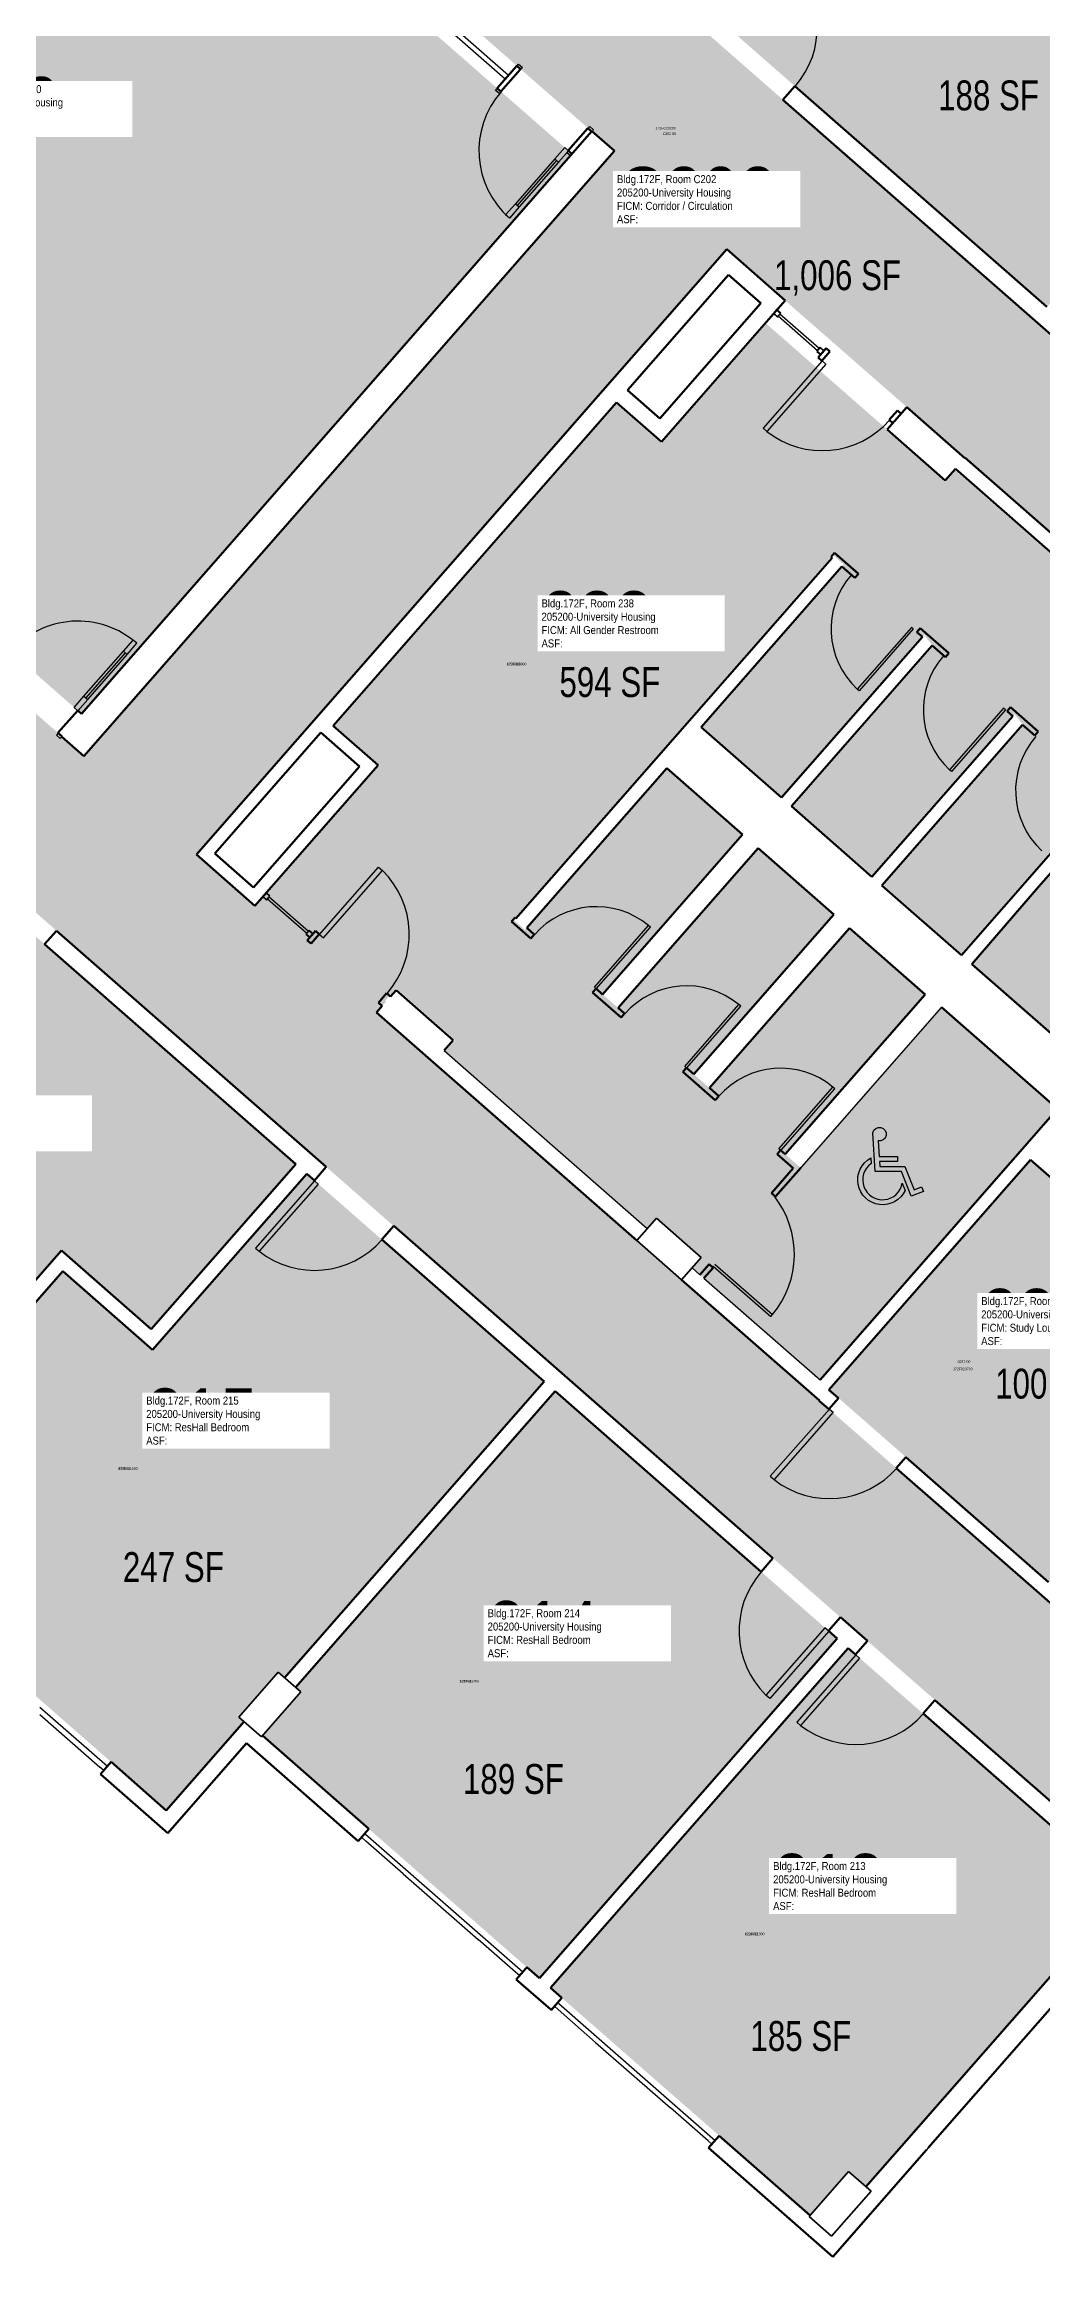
# Model space of a CAD drawing. Header units: inches. Extents: x 69234257 to 69236626, y 27656183 to 27658523.
# Drawn here: x 69234769 to 69235170, y 27657125 to 27658013 of the extents above; entities that cross this region are included whole.
import ezdxf
from ezdxf.enums import TextEntityAlignment as Align

# ---------------------------------------------------------------- set-up
doc = ezdxf.new("R2010")
doc.units = ezdxf.units.IN
doc.header["$LTSCALE"] = 100
doc.header["$MEASUREMENT"] = 0
doc.layers.get('0').update_dxf_attribs({"linetype": 'CONTINUOUS'})
for name, color, linetype in [('A-COLS', 5, 'CONTINUOUS'), ('A-DOOR', 2, 'CONTINUOUS'), ('A-GLAZ', 1, 'CONTINUOUS'), ('A-IDEN-ICON', 4, 'CONTINUOUS'), ('A-IDEN-RNUM', 7, 'CONTINUOUS'), ('A-IDEN-SNUM', 4, 'CONTINUOUS'), ('A-IDEN-VNUM', 4, 'CONTINUOUS'), ('A-WALL', 5, 'CONTINUOUS'), ('AREA-TEXT', 3, 'CONTINUOUS'), ('Rooms-Category-Color', 7, 'CONTINUOUS'), ('Rooms-College-Color', 7, 'CONTINUOUS'), ('Rooms-Department-Color', 7, 'CONTINUOUS'), ('Rooms-Division-Color', 7, 'CONTINUOUS'), ('Rooms-Information', 7, 'CONTINUOUS')]:
    doc.layers.add(name, color=color, linetype=linetype)
doc.styles.add('CP_AREA', font='arial.ttf', dxfattribs={"height": 15})
doc.styles.add('CP_ROOMSNUMBER', font='arial.ttf', dxfattribs={"height": 1})
doc.styles.add('CP_ROOMVNUMBER', font='arial.ttf', dxfattribs={"width": 0.85, "height": 0.075})

# ---------------------------------------------------------------- blocks, each defined once
blk = doc.blocks.new('CPHC')
for points in [[(10, 11), (10, 10), (6.37, 10), (6.43, 9), (11.48, 9), (13.31, 4.28), (14.82, 4.87), (15.18, 3.93), (12.74, 2.99), (10.79, 8), (5.49, 8), (5.01, 15.77, -2.310496), (6.12, 14.1), (6.31, 11)], [(4.7, 9.57, 1.506288), (10.95, 5.66), (11.53, 4.17, -1.382884), (4.63, 10.7)]]:
    blk.add_lwpolyline(points, format="xyb", close=True)

msp = doc.modelspace()

# ---------------------------------------------------------------- hatches: boundary and pattern name
at = {"layer": 'Rooms-Category-Color', "true_color": 0xadadad}
for points in [[(69235467.5, 27657559.69), (69235507.07, 27657604.86), (69235502.72, 27657608.66), (69235386.6, 27657710.39), (69235268.88, 27657813.51), (69235169.5, 27657900.58), (69235033.45, 27658019.76), (69234801.45, 27658223), (69234800.65, 27658223.7), (69234798.21, 27658225.83), (69234752.22, 27658266.12), (69234752.22, 27658266.12), (69234744.73, 27658272.69), (69234723.77, 27658291.05), (69234723.34, 27658290.56), (69234684.11, 27658245.78), (69234846.36, 27658103.65), (69234989.22, 27657978.51), (69234989.3, 27657978.61), (69234998.33, 27657970.7), (69234994.29, 27657966.09), (69234789.35, 27657732.15), (69234785.32, 27657727.55), (69234776.29, 27657735.45), (69234776.37, 27657735.55), (69234636.07, 27657858.45), (69234633.72, 27657860.51), (69234633.72, 27657860.51), (69234631.54, 27657862.42), (69234471.27, 27658002.82), (69234431.66, 27657957.59), (69234458.39, 27657934.18), (69234458.38, 27657934.17), (69234505.72, 27657892.7), (69234641.96, 27657773.35), (69234741.16, 27657686.45), (69234877.4, 27657567.1), (69234977.07, 27657479.79), (69235094.79, 27657376.67), (69235214.73, 27657271.6), (69235240.25, 27657300.74), (69235254.14, 27657316.59), (69235246.57, 27657323.22), (69235202.25, 27657362.05), (69235202.2, 27657362.09), (69235200.24, 27657363.84), (69235170.84, 27657389.61), (69235168.86, 27657391.34), (69235168.82, 27657391.38), (69235080.68, 27657468.59), (69235078.66, 27657470.36), (69235078.69, 27657470.39), (69234925.74, 27657604.45), (69234925.74, 27657604.45), (69234902.8, 27657624.55), (69234906.74, 27657629.06), (69234902.02, 27657633.19), (69234862.57, 27657667.75), (69234857.85, 27657671.89), (69234853.92, 27657667.41), (69234830.45, 27657687.98), (69234878.22, 27657742.5), (69234879.95, 27657744.48), (69234993.73, 27657874.36), (69234995.91, 27657876.85), (69235043.48, 27657931.15), (69235064.46, 27657912.77), (69235067.67, 27657909.89), (69235071.64, 27657906.41), (69235115.39, 27657868.09), (69235139.13, 27657847.29), (69235139.17, 27657847.33), (69235292.89, 27657712.65), (69235293.8, 27657711.86), (69235459.71, 27657566.52)], [(69235121.66, 27657775.75), (69235122.04, 27657775.41), (69235122.74, 27657776.21), (69235126.36, 27657771.63), (69235070.14, 27657707.46), (69235101.74, 27657679.78), (69235157.95, 27657743.95), (69235158.33, 27657743.62), (69235159.03, 27657744.42), (69235162.66, 27657739.83), (69235106.44, 27657675.66), (69235137.65, 27657648.32), (69235193.87, 27657712.49), (69235198.2, 27657708.7), (69235141.92, 27657643.89), (69235190.31, 27657601.5), (69235285.46, 27657710.69), (69235234.29, 27657755.51), (69235230.59, 27657751.29), (69235212.55, 27657767.11), (69235216.24, 27657771.33), (69235135.34, 27657842.2), (69235131.27, 27657837.56), (69235107.2, 27657858.64), (69235107.53, 27657859.02), (69235059.39, 27657901.19), (69235017.25, 27657853.09), (69234999.23, 27657868.88), (69234886.11, 27657739.75), (69234904.13, 27657723.96), (69234858.23, 27657671.56), (69234906.37, 27657629.39), (69234910.66, 27657634.29), (69234934.35, 27657613.53), (69234930.32, 27657608.92), (69235011.54, 27657537.8), (69235015.21, 27657541.99), (69235033.25, 27657526.17), (69235029.6, 27657522), (69235080.97, 27657476.98), (69235176.34, 27657585.84), (69235129.69, 27657626.71), (69235073.15, 27657562.16), (69235066.94, 27657567.6), (69235096.8, 27657601.68), (69235123.16, 27657631.77), (69235092.69, 27657658.45), (69235036.48, 27657594.28), (69235036.1, 27657594.61), (69235030.27, 27657599.72), (69235086.49, 27657663.89), (69235056.02, 27657690.58), (69234999.81, 27657626.41), (69234999.43, 27657626.74), (69234993.6, 27657631.84), (69235049.82, 27657696.01), (69235019.35, 27657722.7), (69234962.44, 27657657.73), (69234957.74, 27657661.85), (69234982.17, 27657689.73), (69235061.65, 27657780.46), (69235061.65, 27657780.46), (69235086.07, 27657808.34), (69235090.39, 27657804.55), (69235089.69, 27657803.75), (69235090.07, 27657803.42), (69235033.85, 27657739.25), (69235065.44, 27657711.57)]]:
    msp.add_hatch(color=253, dxfattribs=at).paths.add_polyline_path(points)
at = {"layer": 'Rooms-Category-Color', "true_color": 0x728ef3}
for points in [[(69234784.28, 27657744.57), (69234981.31, 27657969.49), (69234889.17, 27658050.2), (69234725.07, 27658193.95), (69234528.04, 27657969.04), (69234641.68, 27657870.01), (69234641.42, 27657869.72)], [(69235255.28, 27658076.36), (69235162.29, 27658157.83), (69235146.89, 27658140.25), (69235144.63, 27658142.22), (69235040.44, 27658023.28), (69235172.07, 27657907.96), (69235229.7, 27657973.75), (69235193.31, 27658005.63)], [(69234714.73, 27657458.7), (69234776.25, 27657528.94), (69234812.36, 27657497.31), (69234870.42, 27657563.58), (69234738.59, 27657679.06), (69234634.41, 27657560.14), (69234636.95, 27657557.91), (69234621.55, 27657540.33)], [(69234719.19, 27657454.88), (69234717, 27657452.39), (69234705.31, 27657439.04), (69234702.58, 27657441.43), (69234688.74, 27657425.63), (69234691.47, 27657423.24), (69234687.52, 27657418.73), (69234818.4, 27657304.07), (69234849.61, 27657339.71), (69234847.55, 27657341.52), (69234863.36, 27657359.57), (69234865.9, 27657357.35), (69234970.08, 27657476.27), (69234874.83, 27657559.71), (69234812.91, 27657489.02), (69234776.8, 27657520.65)], [(69235084.51, 27657473.05), (69235172.73, 27657395.76), (69235190.53, 27657416.06), (69235190.91, 27657416.41), (69235192.35, 27657418.05), (69235253.68, 27657488.06), (69235165.36, 27657565.43)], [(69234974.5, 27657472.4), (69234870.32, 27657353.48), (69234872.39, 27657351.66), (69234856.98, 27657334.08), (69234968.22, 27657236.64), (69235087.8, 27657373.15)], [(69235198.28, 27657265.72), (69235203.56, 27657271.75), (69235092.22, 27657369.28), (69234972.63, 27657232.77), (69235076.97, 27657141.37), (69235092.37, 27657158.95), (69235099.37, 27657152.82), (69235181.15, 27657246.17), (69235186.55, 27657252.33)]]:
    msp.add_hatch(color=171, dxfattribs=at).paths.add_polyline_path(points)
at = {"layer": 'Rooms-College-Color', "true_color": 0xadadad}
for points in [[(69235467.5, 27657559.69), (69235507.07, 27657604.86), (69235502.72, 27657608.66), (69235386.6, 27657710.39), (69235268.88, 27657813.51), (69235169.5, 27657900.58), (69235033.45, 27658019.76), (69234801.45, 27658223), (69234800.65, 27658223.7), (69234798.21, 27658225.83), (69234752.22, 27658266.12), (69234752.22, 27658266.12), (69234744.73, 27658272.69), (69234723.77, 27658291.05), (69234723.34, 27658290.56), (69234684.11, 27658245.78), (69234846.36, 27658103.65), (69234989.22, 27657978.51), (69234989.3, 27657978.61), (69234998.33, 27657970.7), (69234994.29, 27657966.09), (69234789.35, 27657732.15), (69234785.32, 27657727.55), (69234776.29, 27657735.45), (69234776.37, 27657735.55), (69234636.07, 27657858.45), (69234633.72, 27657860.51), (69234633.72, 27657860.51), (69234631.54, 27657862.42), (69234471.27, 27658002.82), (69234431.66, 27657957.59), (69234458.39, 27657934.18), (69234458.38, 27657934.17), (69234505.72, 27657892.7), (69234641.96, 27657773.35), (69234741.16, 27657686.45), (69234877.4, 27657567.1), (69234977.07, 27657479.79), (69235094.79, 27657376.67), (69235214.73, 27657271.6), (69235240.25, 27657300.74), (69235254.14, 27657316.59), (69235246.57, 27657323.22), (69235202.25, 27657362.05), (69235202.2, 27657362.09), (69235200.24, 27657363.84), (69235170.84, 27657389.61), (69235168.86, 27657391.34), (69235168.82, 27657391.38), (69235080.68, 27657468.59), (69235078.66, 27657470.36), (69235078.69, 27657470.39), (69234925.74, 27657604.45), (69234925.74, 27657604.45), (69234902.8, 27657624.55), (69234906.74, 27657629.06), (69234902.02, 27657633.19), (69234862.57, 27657667.75), (69234857.85, 27657671.89), (69234853.92, 27657667.41), (69234830.45, 27657687.98), (69234878.22, 27657742.5), (69234879.95, 27657744.48), (69234993.73, 27657874.36), (69234995.91, 27657876.85), (69235043.48, 27657931.15), (69235064.46, 27657912.77), (69235067.67, 27657909.89), (69235071.64, 27657906.41), (69235115.39, 27657868.09), (69235139.13, 27657847.29), (69235139.17, 27657847.33), (69235292.89, 27657712.65), (69235293.8, 27657711.86), (69235459.71, 27657566.52)], [(69234784.28, 27657744.57), (69234981.31, 27657969.49), (69234889.17, 27658050.2), (69234725.07, 27658193.95), (69234528.04, 27657969.04), (69234641.68, 27657870.01), (69234641.42, 27657869.72)], [(69235255.28, 27658076.36), (69235162.29, 27658157.83), (69235146.89, 27658140.25), (69235144.63, 27658142.22), (69235040.44, 27658023.28), (69235172.07, 27657907.96), (69235229.7, 27657973.75), (69235193.31, 27658005.63)], [(69235121.66, 27657775.75), (69235122.04, 27657775.41), (69235122.74, 27657776.21), (69235126.36, 27657771.63), (69235070.14, 27657707.46), (69235101.74, 27657679.78), (69235157.95, 27657743.95), (69235158.33, 27657743.62), (69235159.03, 27657744.42), (69235162.66, 27657739.83), (69235106.44, 27657675.66), (69235137.65, 27657648.32), (69235193.87, 27657712.49), (69235198.2, 27657708.7), (69235141.92, 27657643.89), (69235190.31, 27657601.5), (69235285.46, 27657710.69), (69235234.29, 27657755.51), (69235230.59, 27657751.29), (69235212.55, 27657767.11), (69235216.24, 27657771.33), (69235135.34, 27657842.2), (69235131.27, 27657837.56), (69235107.2, 27657858.64), (69235107.53, 27657859.02), (69235059.39, 27657901.19), (69235017.25, 27657853.09), (69234999.23, 27657868.88), (69234886.11, 27657739.75), (69234904.13, 27657723.96), (69234858.23, 27657671.56), (69234906.37, 27657629.39), (69234910.66, 27657634.29), (69234934.35, 27657613.53), (69234930.32, 27657608.92), (69235011.54, 27657537.8), (69235015.21, 27657541.99), (69235033.25, 27657526.17), (69235029.6, 27657522), (69235080.97, 27657476.98), (69235176.34, 27657585.84), (69235129.69, 27657626.71), (69235073.15, 27657562.16), (69235066.94, 27657567.6), (69235096.8, 27657601.68), (69235123.16, 27657631.77), (69235092.69, 27657658.45), (69235036.48, 27657594.28), (69235036.1, 27657594.61), (69235030.27, 27657599.72), (69235086.49, 27657663.89), (69235056.02, 27657690.58), (69234999.81, 27657626.41), (69234999.43, 27657626.74), (69234993.6, 27657631.84), (69235049.82, 27657696.01), (69235019.35, 27657722.7), (69234962.44, 27657657.73), (69234957.74, 27657661.85), (69234982.17, 27657689.73), (69235061.65, 27657780.46), (69235061.65, 27657780.46), (69235086.07, 27657808.34), (69235090.39, 27657804.55), (69235089.69, 27657803.75), (69235090.07, 27657803.42), (69235033.85, 27657739.25), (69235065.44, 27657711.57)], [(69234714.73, 27657458.7), (69234776.25, 27657528.94), (69234812.36, 27657497.31), (69234870.42, 27657563.58), (69234738.59, 27657679.06), (69234634.41, 27657560.14), (69234636.95, 27657557.91), (69234621.55, 27657540.33)], [(69234719.19, 27657454.88), (69234717, 27657452.39), (69234705.31, 27657439.04), (69234702.58, 27657441.43), (69234688.74, 27657425.63), (69234691.47, 27657423.24), (69234687.52, 27657418.73), (69234818.4, 27657304.07), (69234849.61, 27657339.71), (69234847.55, 27657341.52), (69234863.36, 27657359.57), (69234865.9, 27657357.35), (69234970.08, 27657476.27), (69234874.83, 27657559.71), (69234812.91, 27657489.02), (69234776.8, 27657520.65)], [(69235084.51, 27657473.05), (69235172.73, 27657395.76), (69235190.53, 27657416.06), (69235190.91, 27657416.41), (69235192.35, 27657418.05), (69235253.68, 27657488.06), (69235165.36, 27657565.43)], [(69234974.5, 27657472.4), (69234870.32, 27657353.48), (69234872.39, 27657351.66), (69234856.98, 27657334.08), (69234968.22, 27657236.64), (69235087.8, 27657373.15)], [(69235198.28, 27657265.72), (69235203.56, 27657271.75), (69235092.22, 27657369.28), (69234972.63, 27657232.77), (69235076.97, 27657141.37), (69235092.37, 27657158.95), (69235099.37, 27657152.82), (69235181.15, 27657246.17), (69235186.55, 27657252.33)]]:
    msp.add_hatch(color=253, dxfattribs=at).paths.add_polyline_path(points)
at = {"layer": 'Rooms-Department-Color', "true_color": 0xacacac}
for points in [[(69235467.5, 27657559.69), (69235507.07, 27657604.86), (69235502.72, 27657608.66), (69235386.6, 27657710.39), (69235268.88, 27657813.51), (69235169.5, 27657900.58), (69235033.45, 27658019.76), (69234801.45, 27658223), (69234800.65, 27658223.7), (69234798.21, 27658225.83), (69234752.22, 27658266.12), (69234752.22, 27658266.12), (69234744.73, 27658272.69), (69234723.77, 27658291.05), (69234723.34, 27658290.56), (69234684.11, 27658245.78), (69234846.36, 27658103.65), (69234989.22, 27657978.51), (69234989.3, 27657978.61), (69234998.33, 27657970.7), (69234994.29, 27657966.09), (69234789.35, 27657732.15), (69234785.32, 27657727.55), (69234776.29, 27657735.45), (69234776.37, 27657735.55), (69234636.07, 27657858.45), (69234633.72, 27657860.51), (69234633.72, 27657860.51), (69234631.54, 27657862.42), (69234471.27, 27658002.82), (69234431.66, 27657957.59), (69234458.39, 27657934.18), (69234458.38, 27657934.17), (69234505.72, 27657892.7), (69234641.96, 27657773.35), (69234741.16, 27657686.45), (69234877.4, 27657567.1), (69234977.07, 27657479.79), (69235094.79, 27657376.67), (69235214.73, 27657271.6), (69235240.25, 27657300.74), (69235254.14, 27657316.59), (69235246.57, 27657323.22), (69235202.25, 27657362.05), (69235202.2, 27657362.09), (69235200.24, 27657363.84), (69235170.84, 27657389.61), (69235168.86, 27657391.34), (69235168.82, 27657391.38), (69235080.68, 27657468.59), (69235078.66, 27657470.36), (69235078.69, 27657470.39), (69234925.74, 27657604.45), (69234925.74, 27657604.45), (69234902.8, 27657624.55), (69234906.74, 27657629.06), (69234902.02, 27657633.19), (69234862.57, 27657667.75), (69234857.85, 27657671.89), (69234853.92, 27657667.41), (69234830.45, 27657687.98), (69234878.22, 27657742.5), (69234879.95, 27657744.48), (69234993.73, 27657874.36), (69234995.91, 27657876.85), (69235043.48, 27657931.15), (69235064.46, 27657912.77), (69235067.67, 27657909.89), (69235071.64, 27657906.41), (69235115.39, 27657868.09), (69235139.13, 27657847.29), (69235139.17, 27657847.33), (69235292.89, 27657712.65), (69235293.8, 27657711.86), (69235459.71, 27657566.52)], [(69235121.66, 27657775.75), (69235122.04, 27657775.41), (69235122.74, 27657776.21), (69235126.36, 27657771.63), (69235070.14, 27657707.46), (69235101.74, 27657679.78), (69235157.95, 27657743.95), (69235158.33, 27657743.62), (69235159.03, 27657744.42), (69235162.66, 27657739.83), (69235106.44, 27657675.66), (69235137.65, 27657648.32), (69235193.87, 27657712.49), (69235198.2, 27657708.7), (69235141.92, 27657643.89), (69235190.31, 27657601.5), (69235285.46, 27657710.69), (69235234.29, 27657755.51), (69235230.59, 27657751.29), (69235212.55, 27657767.11), (69235216.24, 27657771.33), (69235135.34, 27657842.2), (69235131.27, 27657837.56), (69235107.2, 27657858.64), (69235107.53, 27657859.02), (69235059.39, 27657901.19), (69235017.25, 27657853.09), (69234999.23, 27657868.88), (69234886.11, 27657739.75), (69234904.13, 27657723.96), (69234858.23, 27657671.56), (69234906.37, 27657629.39), (69234910.66, 27657634.29), (69234934.35, 27657613.53), (69234930.32, 27657608.92), (69235011.54, 27657537.8), (69235015.21, 27657541.99), (69235033.25, 27657526.17), (69235029.6, 27657522), (69235080.97, 27657476.98), (69235176.34, 27657585.84), (69235129.69, 27657626.71), (69235073.15, 27657562.16), (69235066.94, 27657567.6), (69235096.8, 27657601.68), (69235123.16, 27657631.77), (69235092.69, 27657658.45), (69235036.48, 27657594.28), (69235036.1, 27657594.61), (69235030.27, 27657599.72), (69235086.49, 27657663.89), (69235056.02, 27657690.58), (69234999.81, 27657626.41), (69234999.43, 27657626.74), (69234993.6, 27657631.84), (69235049.82, 27657696.01), (69235019.35, 27657722.7), (69234962.44, 27657657.73), (69234957.74, 27657661.85), (69234982.17, 27657689.73), (69235061.65, 27657780.46), (69235061.65, 27657780.46), (69235086.07, 27657808.34), (69235090.39, 27657804.55), (69235089.69, 27657803.75), (69235090.07, 27657803.42), (69235033.85, 27657739.25), (69235065.44, 27657711.57)]]:
    msp.add_hatch(color=253, dxfattribs=at).paths.add_polyline_path(points)
at = {"layer": 'Rooms-Department-Color', "true_color": 0x604aed}
for points in [[(69234784.28, 27657744.57), (69234981.31, 27657969.49), (69234889.17, 27658050.2), (69234725.07, 27658193.95), (69234528.04, 27657969.04), (69234641.68, 27657870.01), (69234641.42, 27657869.72)], [(69235255.28, 27658076.36), (69235162.29, 27658157.83), (69235146.89, 27658140.25), (69235144.63, 27658142.22), (69235040.44, 27658023.28), (69235172.07, 27657907.96), (69235229.7, 27657973.75), (69235193.31, 27658005.63)], [(69234714.73, 27657458.7), (69234776.25, 27657528.94), (69234812.36, 27657497.31), (69234870.42, 27657563.58), (69234738.59, 27657679.06), (69234634.41, 27657560.14), (69234636.95, 27657557.91), (69234621.55, 27657540.33)], [(69234719.19, 27657454.88), (69234717, 27657452.39), (69234705.31, 27657439.04), (69234702.58, 27657441.43), (69234688.74, 27657425.63), (69234691.47, 27657423.24), (69234687.52, 27657418.73), (69234818.4, 27657304.07), (69234849.61, 27657339.71), (69234847.55, 27657341.52), (69234863.36, 27657359.57), (69234865.9, 27657357.35), (69234970.08, 27657476.27), (69234874.83, 27657559.71), (69234812.91, 27657489.02), (69234776.8, 27657520.65)], [(69235084.51, 27657473.05), (69235172.73, 27657395.76), (69235190.53, 27657416.06), (69235190.91, 27657416.41), (69235192.35, 27657418.05), (69235253.68, 27657488.06), (69235165.36, 27657565.43)], [(69234974.5, 27657472.4), (69234870.32, 27657353.48), (69234872.39, 27657351.66), (69234856.98, 27657334.08), (69234968.22, 27657236.64), (69235087.8, 27657373.15)], [(69235198.28, 27657265.72), (69235203.56, 27657271.75), (69235092.22, 27657369.28), (69234972.63, 27657232.77), (69235076.97, 27657141.37), (69235092.37, 27657158.95), (69235099.37, 27657152.82), (69235181.15, 27657246.17), (69235186.55, 27657252.33)]]:
    msp.add_hatch(color=173, dxfattribs=at).paths.add_polyline_path(points)
at = {"layer": 'Rooms-Division-Color', "true_color": 0xadadad}
for points in [[(69235467.5, 27657559.69), (69235507.07, 27657604.86), (69235502.72, 27657608.66), (69235386.6, 27657710.39), (69235268.88, 27657813.51), (69235169.5, 27657900.58), (69235033.45, 27658019.76), (69234801.45, 27658223), (69234800.65, 27658223.7), (69234798.21, 27658225.83), (69234752.22, 27658266.12), (69234752.22, 27658266.12), (69234744.73, 27658272.69), (69234723.77, 27658291.05), (69234723.34, 27658290.56), (69234684.11, 27658245.78), (69234846.36, 27658103.65), (69234989.22, 27657978.51), (69234989.3, 27657978.61), (69234998.33, 27657970.7), (69234994.29, 27657966.09), (69234789.35, 27657732.15), (69234785.32, 27657727.55), (69234776.29, 27657735.45), (69234776.37, 27657735.55), (69234636.07, 27657858.45), (69234633.72, 27657860.51), (69234633.72, 27657860.51), (69234631.54, 27657862.42), (69234471.27, 27658002.82), (69234431.66, 27657957.59), (69234458.39, 27657934.18), (69234458.38, 27657934.17), (69234505.72, 27657892.7), (69234641.96, 27657773.35), (69234741.16, 27657686.45), (69234877.4, 27657567.1), (69234977.07, 27657479.79), (69235094.79, 27657376.67), (69235214.73, 27657271.6), (69235240.25, 27657300.74), (69235254.14, 27657316.59), (69235246.57, 27657323.22), (69235202.25, 27657362.05), (69235202.2, 27657362.09), (69235200.24, 27657363.84), (69235170.84, 27657389.61), (69235168.86, 27657391.34), (69235168.82, 27657391.38), (69235080.68, 27657468.59), (69235078.66, 27657470.36), (69235078.69, 27657470.39), (69234925.74, 27657604.45), (69234925.74, 27657604.45), (69234902.8, 27657624.55), (69234906.74, 27657629.06), (69234902.02, 27657633.19), (69234862.57, 27657667.75), (69234857.85, 27657671.89), (69234853.92, 27657667.41), (69234830.45, 27657687.98), (69234878.22, 27657742.5), (69234879.95, 27657744.48), (69234993.73, 27657874.36), (69234995.91, 27657876.85), (69235043.48, 27657931.15), (69235064.46, 27657912.77), (69235067.67, 27657909.89), (69235071.64, 27657906.41), (69235115.39, 27657868.09), (69235139.13, 27657847.29), (69235139.17, 27657847.33), (69235292.89, 27657712.65), (69235293.8, 27657711.86), (69235459.71, 27657566.52)], [(69235121.66, 27657775.75), (69235122.04, 27657775.41), (69235122.74, 27657776.21), (69235126.36, 27657771.63), (69235070.14, 27657707.46), (69235101.74, 27657679.78), (69235157.95, 27657743.95), (69235158.33, 27657743.62), (69235159.03, 27657744.42), (69235162.66, 27657739.83), (69235106.44, 27657675.66), (69235137.65, 27657648.32), (69235193.87, 27657712.49), (69235198.2, 27657708.7), (69235141.92, 27657643.89), (69235190.31, 27657601.5), (69235285.46, 27657710.69), (69235234.29, 27657755.51), (69235230.59, 27657751.29), (69235212.55, 27657767.11), (69235216.24, 27657771.33), (69235135.34, 27657842.2), (69235131.27, 27657837.56), (69235107.2, 27657858.64), (69235107.53, 27657859.02), (69235059.39, 27657901.19), (69235017.25, 27657853.09), (69234999.23, 27657868.88), (69234886.11, 27657739.75), (69234904.13, 27657723.96), (69234858.23, 27657671.56), (69234906.37, 27657629.39), (69234910.66, 27657634.29), (69234934.35, 27657613.53), (69234930.32, 27657608.92), (69235011.54, 27657537.8), (69235015.21, 27657541.99), (69235033.25, 27657526.17), (69235029.6, 27657522), (69235080.97, 27657476.98), (69235176.34, 27657585.84), (69235129.69, 27657626.71), (69235073.15, 27657562.16), (69235066.94, 27657567.6), (69235096.8, 27657601.68), (69235123.16, 27657631.77), (69235092.69, 27657658.45), (69235036.48, 27657594.28), (69235036.1, 27657594.61), (69235030.27, 27657599.72), (69235086.49, 27657663.89), (69235056.02, 27657690.58), (69234999.81, 27657626.41), (69234999.43, 27657626.74), (69234993.6, 27657631.84), (69235049.82, 27657696.01), (69235019.35, 27657722.7), (69234962.44, 27657657.73), (69234957.74, 27657661.85), (69234982.17, 27657689.73), (69235061.65, 27657780.46), (69235061.65, 27657780.46), (69235086.07, 27657808.34), (69235090.39, 27657804.55), (69235089.69, 27657803.75), (69235090.07, 27657803.42), (69235033.85, 27657739.25), (69235065.44, 27657711.57)]]:
    msp.add_hatch(color=253, dxfattribs=at).paths.add_polyline_path(points)
at = {"layer": 'Rooms-Division-Color', "true_color": 0x604aed}
for points in [[(69234784.28, 27657744.57), (69234981.31, 27657969.49), (69234889.17, 27658050.2), (69234725.07, 27658193.95), (69234528.04, 27657969.04), (69234641.68, 27657870.01), (69234641.42, 27657869.72)], [(69235255.28, 27658076.36), (69235162.29, 27658157.83), (69235146.89, 27658140.25), (69235144.63, 27658142.22), (69235040.44, 27658023.28), (69235172.07, 27657907.96), (69235229.7, 27657973.75), (69235193.31, 27658005.63)], [(69234714.73, 27657458.7), (69234776.25, 27657528.94), (69234812.36, 27657497.31), (69234870.42, 27657563.58), (69234738.59, 27657679.06), (69234634.41, 27657560.14), (69234636.95, 27657557.91), (69234621.55, 27657540.33)], [(69234719.19, 27657454.88), (69234717, 27657452.39), (69234705.31, 27657439.04), (69234702.58, 27657441.43), (69234688.74, 27657425.63), (69234691.47, 27657423.24), (69234687.52, 27657418.73), (69234818.4, 27657304.07), (69234849.61, 27657339.71), (69234847.55, 27657341.52), (69234863.36, 27657359.57), (69234865.9, 27657357.35), (69234970.08, 27657476.27), (69234874.83, 27657559.71), (69234812.91, 27657489.02), (69234776.8, 27657520.65)], [(69235084.51, 27657473.05), (69235172.73, 27657395.76), (69235190.53, 27657416.06), (69235190.91, 27657416.41), (69235192.35, 27657418.05), (69235253.68, 27657488.06), (69235165.36, 27657565.43)], [(69234974.5, 27657472.4), (69234870.32, 27657353.48), (69234872.39, 27657351.66), (69234856.98, 27657334.08), (69234968.22, 27657236.64), (69235087.8, 27657373.15)], [(69235198.28, 27657265.72), (69235203.56, 27657271.75), (69235092.22, 27657369.28), (69234972.63, 27657232.77), (69235076.97, 27657141.37), (69235092.37, 27657158.95), (69235099.37, 27657152.82), (69235181.15, 27657246.17), (69235186.55, 27657252.33)]]:
    msp.add_hatch(color=173, dxfattribs=at).paths.add_polyline_path(points)

# ---------------------------------------------------------------- linework, layer by layer
at = {"layer": 'A-COLS', "lineweight": 35}
for p, q in [((69235007.3, 27657532.96), (69235015.21, 27657541.99)), ((69235015.21, 27657541.99), (69235033.25, 27657526.17)), ((69235025.34, 27657517.14), (69235007.3, 27657532.96)), ((69235033.25, 27657526.17), (69235025.34, 27657517.14)), ((69234847.55, 27657341.52), (69234863.36, 27657359.57)), ((69234863.36, 27657359.57), (69234872.39, 27657351.66)), ((69234872.39, 27657351.66), (69234856.57, 27657333.61)), ((69234856.57, 27657333.61), (69234847.55, 27657341.52)), ((69235076.56, 27657140.9), (69235092.37, 27657158.95)), ((69235092.37, 27657158.95), (69235101.4, 27657151.04)), ((69235101.4, 27657151.04), (69235085.58, 27657132.99)), ((69235085.58, 27657132.99), (69235076.56, 27657140.9))]:
    msp.add_line(p, q, dxfattribs=at)
at = {"layer": 'A-DOOR'}
for p, q in [((69234959.22, 27658004.75), (69234959.88, 27658005.51)), ((69234959.88, 27658005.51), (69234961.38, 27658004.19)), ((69234961.38, 27658004.19), (69234960.72, 27658003.44)), ((69234950.65, 27657994.97), (69234951.31, 27657995.73)), ((69234952.16, 27657993.66), (69234950.65, 27657994.97)), ((69234952.82, 27657994.41), (69234952.16, 27657993.66)), ((69234987.8, 27657979.71), (69234988.46, 27657980.47)), ((69234988.46, 27657980.47), (69234989.97, 27657979.15)), ((69234989.97, 27657979.15), (69234989.71, 27657978.85)), ((69234974.44, 27657967.49), (69234958.62, 27657949.44)), ((69234978.39, 27657972), (69234974.44, 27657967.49)), ((69234974.44, 27657967.49), (69234975.94, 27657966.17)), ((69234979.9, 27657970.69), (69234975.94, 27657966.17)), ((69234979.9, 27657970.69), (69234978.39, 27657972)), ((69234979.24, 27657969.93), (69234979.9, 27657970.69)), ((69234980.73, 27657968.63), (69234979.24, 27657969.93)), ((69234959.38, 27657948.78), (69234975.19, 27657966.83)), ((69234975.94, 27657966.17), (69234960.13, 27657948.12)), ((69234958.62, 27657949.44), (69234954.67, 27657944.93)), ((69234956.17, 27657943.61), (69234954.67, 27657944.93)), ((69234960.13, 27657948.12), (69234956.17, 27657943.61)), ((69234958.62, 27657949.44), (69234960.13, 27657948.12)), ((69235081.77, 27657886.27), (69235058.09, 27657859.24)), ((69235083.28, 27657884.96), (69235059.59, 27657857.92)), ((69235081.77, 27657886.27), (69235083.28, 27657884.96)), ((69235058.09, 27657859.24), (69235059.59, 27657857.92)), ((69234801.14, 27657769.66), (69234805.09, 27657774.17)), ((69234802.64, 27657768.34), (69234806.59, 27657772.85)), ((69234806.59, 27657772.85), (69234805.09, 27657774.17)), ((69235117.6, 27657779.27), (69235095.87, 27657754.46)), ((69235118.35, 27657778.61), (69235096.62, 27657753.8)), ((69235118.35, 27657778.61), (69235117.6, 27657779.27)), ((69234785.32, 27657751.6), (69234801.14, 27657769.66)), ((69234801.89, 27657769), (69234786.07, 27657750.94)), ((69234786.83, 27657750.29), (69234802.64, 27657768.34)), ((69234801.14, 27657769.66), (69234802.64, 27657768.34)), ((69235096.62, 27657753.8), (69235095.87, 27657754.46)), ((69234781.37, 27657747.09), (69234785.32, 27657751.6)), ((69234782.87, 27657745.77), (69234781.37, 27657747.09)), ((69234782.87, 27657745.77), (69234786.83, 27657750.29)), ((69234783.53, 27657746.52), (69234782.87, 27657745.77)), ((69234785.32, 27657751.6), (69234786.83, 27657750.29)), ((69235154.65, 27657746.82), (69235132.91, 27657722.01)), ((69235155.4, 27657746.16), (69235133.67, 27657721.35)), ((69235155.4, 27657746.16), (69235154.65, 27657746.82)), ((69234774.97, 27657736.75), (69234774.31, 27657735.99)), ((69234774.31, 27657735.99), (69234775.81, 27657734.68)), ((69234775.81, 27657734.68), (69234776.39, 27657735.33)), ((69235133.67, 27657721.35), (69235132.91, 27657722.01)), ((69234879.96, 27657655.9), (69234903.65, 27657682.94)), ((69234881.46, 27657654.58), (69234905.15, 27657681.62)), ((69234903.65, 27657682.94), (69234905.15, 27657681.62)), ((69234990.3, 27657634.71), (69235012.03, 27657659.52)), ((69234991.05, 27657634.05), (69235012.78, 27657658.86)), ((69235012.78, 27657658.86), (69235012.03, 27657659.52)), ((69234879.96, 27657655.9), (69234881.46, 27657654.58)), ((69234991.05, 27657634.05), (69234990.3, 27657634.71)), ((69235026.59, 27657602.92), (69235048.33, 27657627.73)), ((69235027.34, 27657602.26), (69235049.08, 27657627.07)), ((69235049.08, 27657627.07), (69235048.33, 27657627.73)), ((69235027.34, 27657602.26), (69235026.59, 27657602.92)), ((69235064.39, 27657569.81), (69235086.12, 27657594.62)), ((69235086.88, 27657593.96), (69235086.12, 27657594.62)), ((69235065.14, 27657569.15), (69235086.88, 27657593.96)), ((69235065.14, 27657569.15), (69235064.39, 27657569.81)), ((69234877.92, 27657556.98), (69234854.24, 27657529.94)), ((69234879.43, 27657555.66), (69234855.74, 27657528.62)), ((69234877.92, 27657556.98), (69234879.43, 27657555.66)), ((69234854.24, 27657529.94), (69234855.74, 27657528.62)), ((69235038.72, 27657523.43), (69235061.84, 27657503.18)), ((69235038.06, 27657522.68), (69235061.18, 27657502.42)), ((69235061.18, 27657502.42), (69235061.84, 27657503.18)), ((69235084.66, 27657465.28), (69235060.96, 27657438.25)), ((69235086.16, 27657463.96), (69235062.47, 27657436.93)), ((69235084.66, 27657465.28), (69235086.16, 27657463.96)), ((69235060.96, 27657438.25), (69235062.47, 27657436.93)), ((69235082.89, 27657377.42), (69235059.21, 27657350.38)), ((69235084.4, 27657376.1), (69235060.71, 27657349.06)), ((69235084.4, 27657376.1), (69235082.89, 27657377.42)), ((69235095.3, 27657366.55), (69235071.62, 27657339.51)), ((69235096.81, 27657365.23), (69235073.12, 27657338.19)), ((69235095.3, 27657366.55), (69235096.81, 27657365.23)), ((69235060.71, 27657349.06), (69235059.21, 27657350.38)), ((69235071.62, 27657339.51), (69235073.12, 27657338.19))]:
    msp.add_line(p, q, dxfattribs=at)
at = {"layer": 'A-DOOR', "lineweight": 25}
for centre, radius, start, end in [((69235043.82, 27658020.29), 36, 318.78062, 45.59588), ((69234979.9, 27657970.69), 36, 138.78117, 228.78117), ((69235081.77, 27657886.27), 36, 231.96536, 318.78062), ((69235118.35, 27657778.61), 33, 138.78062, 227.04412), ((69234782.87, 27657745.77), 36, 48.78117, 138.78117), ((69235155.4, 27657746.16), 33, 138.78062, 227.04412), ((69235192.45, 27657713.71), 33, 138.78062, 227.04412), ((69234879.96, 27657655.9), 36, 318.78062, 45.59588), ((69234991.05, 27657634.05), 33, 50.51712, 138.78062), ((69235027.34, 27657602.26), 33, 50.51712, 138.78062), ((69235065.14, 27657569.15), 33, 50.51712, 138.78062), ((69235032.61, 27657527.46), 38, 320.28858, 37.75861), ((69234877.92, 27657556.98), 36, 231.96591, 318.78117), ((69235084.66, 27657465.28), 36, 231.94797, 318.76324), ((69235084.4, 27657376.1), 36, 138.78117, 225.59643), ((69235095.3, 27657366.55), 36, 231.96591, 318.78117)]:
    msp.add_arc(centre, radius, start, end, dxfattribs=at)
at = {"layer": 'A-GLAZ'}
for p, q in [((69234917, 27658032.46), (69234954.53, 27657999.58)), ((69234918.32, 27658033.96), (69234955.85, 27658001.09)), ((69235064.8, 27657905.09), (69235064.14, 27657904.34)), ((69235064.14, 27657904.34), (69235079.94, 27657890.5)), ((69235080.6, 27657891.25), (69235064.8, 27657905.09)), ((69235079.94, 27657890.5), (69235080.6, 27657891.25)), ((69234859.68, 27657670.95), (69234859.02, 27657670.19)), ((69234859.02, 27657670.19), (69234874.81, 27657656.36)), ((69234875.47, 27657657.11), (69234859.68, 27657670.95)), ((69234874.81, 27657656.36), (69234875.47, 27657657.11)), ((69234767.56, 27657345.49), (69234794.72, 27657321.82)), ((69234767.65, 27657342.54), (69234791.73, 27657321.45)), ((69234793.24, 27657320.13), (69234791.73, 27657321.45)), ((69234898.51, 27657291.72), (69234897, 27657293.04)), ((69234898.32, 27657294.54), (69234961.51, 27657239.19)), ((69234913.55, 27657278.54), (69234898.51, 27657291.72)), ((69234913.55, 27657278.54), (69234943.64, 27657252.19)), ((69234958.68, 27657239.01), (69234943.64, 27657252.19)), ((69234960.19, 27657237.69), (69234958.68, 27657239.01)), ((69234975.76, 27657224.04), (69234974.26, 27657225.36)), ((69234975.58, 27657226.87), (69234975.97, 27657226.52)), ((69234990.81, 27657210.86), (69234975.76, 27657224.04)), ((69234975.97, 27657226.52), (69235038.76, 27657171.51)), ((69234990.81, 27657210.86), (69235020.9, 27657184.51)), ((69235035.94, 27657171.33), (69235020.9, 27657184.51)), ((69235037.44, 27657170.01), (69235035.94, 27657171.33))]:
    msp.add_line(p, q, dxfattribs=at)
at = {"layer": 'A-GLAZ', "lineweight": 40, "extrusion": (0, 0, -1)}
for p, q in [((69235063.63, 27657906.78), (69235062.31, 27657905.28)), ((69235062.31, 27657905.28), (69235063.81, 27657903.96)), ((69235065.13, 27657905.47), (69235063.63, 27657906.78)), ((69235063.81, 27657903.96), (69235065.13, 27657905.47)), ((69235080.93, 27657891.63), (69235079.61, 27657890.12)), ((69235079.61, 27657890.12), (69235081.11, 27657888.81)), ((69235082.43, 27657890.31), (69235080.93, 27657891.63)), ((69235081.11, 27657888.81), (69235082.43, 27657890.31)), ((69234858.51, 27657672.64), (69234857.19, 27657671.14)), ((69234857.19, 27657671.14), (69234858.69, 27657669.82)), ((69234860.01, 27657671.32), (69234858.51, 27657672.64)), ((69234858.69, 27657669.82), (69234860.01, 27657671.32)), ((69234875.8, 27657657.49), (69234874.48, 27657655.99)), ((69234877.31, 27657656.17), (69234875.8, 27657657.49)), ((69234874.48, 27657655.99), (69234875.99, 27657654.67)), ((69234875.99, 27657654.67), (69234877.31, 27657656.17))]:
    msp.add_line(p, q, dxfattribs=at)
at = {"layer": 'A-WALL', "lineweight": 50}
for p, q in [((69234959.14, 27658004.85), (69234951.23, 27657995.82)), ((69234952.74, 27657994.51), (69234960.65, 27658003.53)), ((69234960.65, 27658003.53), (69234959.14, 27658004.85)), ((69234951.23, 27657995.82), (69234952.74, 27657994.51)), ((69235070.8, 27657996.68), (69235066.03, 27657991.22)), ((69235172.07, 27657907.96), (69235070.8, 27657996.68)), ((69235066.03, 27657991.22), (69235174.72, 27657896)), ((69234989.3, 27657978.61), (69234784.28, 27657744.57)), ((69234987.72, 27657979.81), (69234979.82, 27657970.78)), ((69234989.21, 27657978.51), (69234987.72, 27657979.81)), ((69234998.33, 27657970.7), (69234989.3, 27657978.61)), ((69234785.32, 27657727.55), (69234998.33, 27657970.7)), ((69234979.82, 27657970.78), (69234981.31, 27657969.48)), ((69235043.48, 27657931.15), (69234993.73, 27657874.36)), ((69235066.95, 27657910.58), (69235043.48, 27657931.15)), ((69235003.55, 27657874.57), (69235044.15, 27657920.92)), ((69235044.15, 27657920.92), (69235057.19, 27657909.5)), ((69235057.19, 27657909.5), (69235016.59, 27657863.14)), ((69235017.2, 27657853.79), (69235066.95, 27657910.58)), ((69235083.42, 27657891.44), (69235080.12, 27657887.68)), ((69235080.12, 27657887.68), (69235081.63, 27657886.36)), ((69235081.63, 27657886.36), (69235084.92, 27657890.12)), ((69235084.92, 27657890.12), (69235083.42, 27657891.44)), ((69234993.73, 27657874.36), (69234830.45, 27657687.98)), ((69235016.59, 27657863.14), (69235003.55, 27657874.57)), ((69234885.4, 27657739.7), (69234999.18, 27657869.58)), ((69234999.18, 27657869.58), (69235017.2, 27657853.79)), ((69235115.81, 27657867.71), (69235107.91, 27657858.69)), ((69235112, 27657866.4), (69235108.71, 27657862.64)), ((69235108.71, 27657862.64), (69235110.21, 27657861.32)), ((69235113.51, 27657865.08), (69235112, 27657866.4)), ((69235139.13, 27657847.29), (69235115.81, 27657867.71)), ((69235107.91, 27657858.69), (69235131.22, 27657838.26)), ((69235220.44, 27657776.12), (69235139.17, 27657847.33)), ((69235131.22, 27657838.26), (69235135.29, 27657842.91)), ((69235135.29, 27657842.91), (69235216.57, 27657771.71)), ((69235086.77, 27657809.14), (69235085.37, 27657807.54)), ((69235085.37, 27657807.54), (69235085.74, 27657807.21)), ((69235096.36, 27657800.74), (69235086.77, 27657809.14)), ((69235085.74, 27657807.21), (69234958.82, 27657662.32)), ((69235033.15, 27657739.2), (69235089.69, 27657803.75)), ((69235089.69, 27657803.75), (69235094.96, 27657799.14)), ((69235094.96, 27657799.14), (69235096.36, 27657800.74)), ((69235122.04, 27657775.41), (69235065.5, 27657710.86)), ((69235069.45, 27657707.4), (69235125.99, 27657771.95)), ((69235121.18, 27657778.99), (69235119.78, 27657777.39)), ((69235119.78, 27657777.39), (69235122.04, 27657775.41)), ((69235132.65, 27657768.94), (69235121.18, 27657778.99)), ((69235125.99, 27657771.95), (69235131.25, 27657767.35)), ((69235131.25, 27657767.35), (69235132.65, 27657768.94)), ((69234782.8, 27657745.87), (69234774.89, 27657736.85)), ((69234784.28, 27657744.57), (69234782.8, 27657745.87)), ((69235157.47, 27657747.2), (69235156.07, 27657745.6)), ((69235156.07, 27657745.6), (69235158.33, 27657743.62)), ((69235168.57, 27657737.48), (69235157.47, 27657747.2)), ((69234774.89, 27657736.85), (69234776.37, 27657735.55)), ((69234837.86, 27657688.47), (69234880.44, 27657737.07)), ((69234880.44, 27657737.07), (69234896.02, 27657723.42)), ((69234903.42, 27657723.91), (69234885.4, 27657739.7)), ((69235065.5, 27657710.86), (69235033.15, 27657739.2)), ((69235158.33, 27657743.62), (69235101.78, 27657679.07)), ((69235105.73, 27657675.62), (69235162.28, 27657740.16)), ((69235162.28, 27657740.16), (69235167.17, 27657735.88)), ((69235167.17, 27657735.88), (69235168.57, 27657737.48)), ((69234776.37, 27657735.55), (69234776.29, 27657735.45)), ((69234776.29, 27657735.45), (69234785.32, 27657727.55)), ((69234896.02, 27657723.42), (69234853.43, 27657674.82)), ((69234853.92, 27657667.41), (69234903.42, 27657723.91)), ((69234963.14, 27657658.53), (69235019.35, 27657722.7)), ((69235019.35, 27657722.7), (69235049.82, 27657696.01)), ((69235194.25, 27657712.16), (69235137.7, 27657647.61)), ((69235101.78, 27657679.07), (69235069.45, 27657707.4)), ((69235168.67, 27657674.99), (69235198.2, 27657708.7)), ((69235049.82, 27657696.01), (69234993.6, 27657631.84)), ((69234830.45, 27657687.98), (69234853.92, 27657667.41)), ((69234853.43, 27657674.82), (69234837.86, 27657688.47)), ((69234999.81, 27657626.41), (69235056.02, 27657690.58)), ((69235056.02, 27657690.58), (69235086.49, 27657663.89)), ((69235137.7, 27657647.61), (69235105.73, 27657675.62)), ((69235141.82, 27657643.96), (69235168.67, 27657674.99)), ((69234774.3, 27657657.42), (69234769.53, 27657651.96)), ((69234882.62, 27657562.53), (69234774.3, 27657657.42)), ((69234878.3, 27657657.3), (69234875, 27657653.54)), ((69234879.8, 27657655.98), (69234878.3, 27657657.3)), ((69234958.44, 27657662.65), (69234957.04, 27657661.05)), ((69234957.04, 27657661.05), (69234964.75, 27657654.3)), ((69234958.82, 27657662.32), (69234958.44, 27657662.65)), ((69234966.15, 27657655.9), (69234963.14, 27657658.53)), ((69235086.49, 27657663.89), (69235030.27, 27657599.72)), ((69235036.48, 27657594.28), (69235092.69, 27657658.45)), ((69235092.69, 27657658.45), (69235123.16, 27657631.77)), ((69234769.53, 27657651.96), (69234870.42, 27657563.58)), ((69234875, 27657653.54), (69234876.5, 27657652.22)), ((69234876.5, 27657652.22), (69234879.8, 27657655.98)), ((69234964.75, 27657654.3), (69234966.15, 27657655.9)), ((69235190.18, 27657601.64), (69235141.82, 27657643.96)), ((69234906.88, 27657632.26), (69234903.58, 27657628.5)), ((69234908.39, 27657630.94), (69234906.88, 27657632.26)), ((69234910.7, 27657633.58), (69234908.39, 27657630.94)), ((69234933.65, 27657613.48), (69234910.7, 27657633.58)), ((69234990.97, 27657634.15), (69234989.57, 27657632.55)), ((69234989.57, 27657632.55), (69235001.04, 27657622.5)), ((69234990.97, 27657634.15), (69234993.6, 27657631.84)), ((69235123.16, 27657631.77), (69235066.94, 27657567.6)), ((69234905.09, 27657627.18), (69234902.8, 27657624.55)), ((69234902.8, 27657624.55), (69234925.74, 27657604.45)), ((69234903.58, 27657628.5), (69234905.09, 27657627.18)), ((69234999.81, 27657626.41), (69235002.44, 27657624.1)), ((69235001.04, 27657622.5), (69235002.44, 27657624.1)), ((69235129.69, 27657626.71), (69235176.34, 27657585.84)), ((69234929.94, 27657609.25), (69234933.65, 27657613.48)), ((69234925.74, 27657604.45), (69235007.3, 27657532.96)), ((69235027.26, 27657602.36), (69235025.86, 27657600.76)), ((69235025.86, 27657600.76), (69235038.84, 27657589.39)), ((69235030.27, 27657599.72), (69235027.26, 27657602.36)), ((69235036.48, 27657594.28), (69235040.24, 27657590.99)), ((69235038.84, 27657589.39), (69235040.24, 27657590.99)), ((69235176.34, 27657585.84), (69235080.95, 27657476.96)), ((69235065.06, 27657569.24), (69235063.66, 27657567.65)), ((69235063.66, 27657567.65), (69235070.15, 27657561.96)), ((69235066.94, 27657567.6), (69235065.06, 27657569.24)), ((69234870.42, 27657563.58), (69234812.36, 27657497.31)), ((69234812.91, 27657489.02), (69234874.83, 27657559.71)), ((69234874.83, 27657559.71), (69234877.84, 27657557.08)), ((69234877.84, 27657557.08), (69234882.62, 27657562.53)), ((69235070.15, 27657561.96), (69235061.42, 27657552.01)), ((69235063.02, 27657550.61), (69235073.15, 27657562.16)), ((69235084.51, 27657473.05), (69235165.4, 27657565.39)), ((69235165.4, 27657565.39), (69235253.64, 27657488.1)), ((69235061.42, 27657552.01), (69235063.02, 27657550.61)), ((69234909.7, 27657538.81), (69234904.92, 27657533.35)), ((69234904.92, 27657533.35), (69234970.08, 27657476.27)), ((69235062.02, 27657405.37), (69234909.7, 27657538.81)), ((69234776.25, 27657528.94), (69234714.73, 27657458.7)), ((69234812.36, 27657497.31), (69234776.25, 27657528.94)), ((69235036.38, 27657523.43), (69235032.69, 27657519.23)), ((69235037.97, 27657522.03), (69235036.38, 27657523.43)), ((69234706.95, 27657440.92), (69234776.8, 27657520.65)), ((69234776.8, 27657520.65), (69234812.91, 27657489.02)), ((69235025.34, 27657517.14), (69235080.66, 27657468.65)), ((69235034.29, 27657517.83), (69235037.97, 27657522.03)), ((69234970.08, 27657476.27), (69234865.9, 27657357.35)), ((69234870.32, 27657353.48), (69234974.5, 27657472.4)), ((69234974.5, 27657472.4), (69235057.24, 27657399.92)), ((69235084.45, 27657465.28), (69235088.33, 27657469.7)), ((69235088.33, 27657469.7), (69235084.51, 27657473.05)), ((69235080.66, 27657468.65), (69235080.64, 27657468.63)), ((69235080.64, 27657468.63), (69235084.45, 27657465.28)), ((69235115.4, 27657445.98), (69235111.53, 27657441.56)), ((69235172.73, 27657395.76), (69235115.4, 27657445.98)), ((69235111.53, 27657441.56), (69235168.86, 27657391.34)), ((69235057.24, 27657399.92), (69235062.02, 27657405.37)), ((69235168.86, 27657391.34), (69235202.21, 27657362.1)), ((69235089.1, 27657381.65), (69235084.32, 27657376.2)), ((69235100.01, 27657372.1), (69235089.1, 27657381.65)), ((69235087.8, 27657373.15), (69234968.22, 27657236.64)), ((69235084.32, 27657376.2), (69235087.8, 27657373.15)), ((69235095.23, 27657366.64), (69235100.01, 27657372.1)), ((69234972.63, 27657232.77), (69235092.22, 27657369.28)), ((69235092.22, 27657369.28), (69235095.23, 27657366.64)), ((69235127.09, 27657348.37), (69235122.31, 27657342.92)), ((69235214.73, 27657271.6), (69235127.09, 27657348.37)), ((69234849.61, 27657339.71), (69234818.4, 27657304.07)), ((69235122.31, 27657342.92), (69235203.56, 27657271.75)), ((69234819, 27657294.9), (69234850.63, 27657331)), ((69234850.63, 27657331), (69234895.5, 27657291.7)), ((69234899.78, 27657296.59), (69234856.98, 27657334.08)), ((69234796.2, 27657323.51), (69234791.92, 27657318.63)), ((69234791.92, 27657318.63), (69234819, 27657294.9)), ((69234818.4, 27657304.07), (69234796.2, 27657323.51)), ((69234895.5, 27657291.7), (69234899.78, 27657296.59)), ((69235203.56, 27657271.75), (69235099.37, 27657152.82)), ((69234962.74, 27657240.6), (69234958.87, 27657236.18)), ((69234963.15, 27657241.07), (69234962.74, 27657240.6)), ((69234968.22, 27657236.64), (69234963.15, 27657241.07)), ((69235124.36, 27657168.46), (69235187.54, 27657240.58)), ((69234958.87, 27657236.18), (69234972.77, 27657224.01)), ((69234977.23, 27657228.75), (69234972.63, 27657232.77)), ((69234972.77, 27657224.01), (69234972.94, 27657223.86)), ((69234972.94, 27657223.86), (69234977.23, 27657228.75)), ((69235040.41, 27657173.39), (69235036.13, 27657168.51)), ((69235036.13, 27657168.51), (69235086.07, 27657124.75)), ((69235076.97, 27657141.37), (69235040.41, 27657173.39)), ((69235086.07, 27657124.75), (69235123.7, 27657167.71))]:
    msp.add_line(p, q, dxfattribs=at)
at = {"layer": 'A-WALL'}
for p, q in [((69234989.21, 27657978.51), (69234981.31, 27657969.48)), ((69235129.69, 27657626.71), (69235063.02, 27657550.61)), ((69234929.94, 27657609.25), (69235011.52, 27657537.78)), ((69235029.57, 27657521.97), (69235032.69, 27657519.23)), ((69235034.29, 27657517.83), (69235080.95, 27657476.96)), ((69235124.36, 27657168.46), (69235123.7, 27657167.71))]:
    msp.add_line(p, q, dxfattribs=at)

# ---------------------------------------------------------------- block references
at = {"layer": 'A-IDEN-ICON', "lineweight": -3, "xscale": 2, "yscale": 2, "zscale": 2}
msp.add_blockref('CPHC', (69235092.06, 27657544.74), dxfattribs=at)

# ---------------------------------------------------------------- texts
at = {"layer": 'A-IDEN-RNUM', "style": 'CP_ROOMSNUMBER'}
for s, p in [('C202-00', (69235017.75, 27657977.06)), ('0238-00', (69234955.24, 27657764.03)), ('0237-00', (69235136.16, 27657483.83)), ('0215-00', (69234799.11, 27657440.89)), ('0214-00', (69234936.22, 27657355.48)), ('0213-00', (69235050.87, 27657253.92))]:
    msp.add_text(s, height=1, dxfattribs=at).set_placement(p)
at = {"layer": 'A-IDEN-SNUM', "style": 'CP_ROOMSNUMBER'}
for s, p in [('172FC20200', (69235014.87, 27657979.3)), ('172F023800', (69234955.14, 27657764.03)), ('172F023700', (69235134.34, 27657480.87)), ('172F021500', (69234799.02, 27657440.89)), ('172F021400', (69234936.13, 27657355.48)), ('172F021300', (69235050.77, 27657253.92))]:
    msp.add_text(s, height=1, dxfattribs=at).set_placement(p)
at = {"layer": 'A-IDEN-VNUM', "style": 'CP_ROOMVNUMBER', "width": 0.85}
for s, p in [('240', (69234753.4, 27657971.08)), ('C202', (69235031.33, 27657934.91)), ('238', (69234991.36, 27657764.5)), ('237', (69235167.94, 27657484.26)), ('215', (69234832.62, 27657444.28)), ('214', (69234969.73, 27657358.87)), ('213', (69235084.37, 27657257.32))]:
    msp.add_text(s, height=22.5, dxfattribs=at).set_placement(p, align=Align.BOTTOM_CENTER)
at = {"layer": 'AREA-TEXT', "style": 'CP_AREA', "width": 0.75}
for s, p in [('188 SF', (69235148.61, 27657998.95)), ('1,006 SF', (69235087.95, 27657926.71)), ('594 SF', (69234996.54, 27657763.28)), ('100 SF', (69235171.52, 27657481.47)), ('247 SF', (69234821.22, 27657407.79)), ('189 SF', (69234957.78, 27657322.66)), ('185 SF', (69235073.23, 27657219.43))]:
    msp.add_text(s, height=12, dxfattribs=at).set_placement(p, align=Align.TOP_CENTER)

# ---------------------------------------------------------------- next in the draw order: texts
at = {"layer": 'Rooms-Information', "char_height": 3.2143, "width": 72, "attachment_point": 7, "style": 'CP_ROOMVNUMBER', "bg_fill": 3, "box_fill_scale": 1.5, "bg_fill_color": 256, "bg_fill_true_color": 13158600, "bg_fill_transparency": 0}
for s, insert in [('Bldg.172F, Room 240^M^J205200-University Housing^M^JFICM: Study Lounge^M^JASF: ', (69234731.11, 27657977.75)), ('Bldg.172F, Room C202^M^J205200-University Housing^M^JFICM: Corridor / Circulation^M^JASF: ', (69234999.39, 27657941.57)), ('Bldg.172F, Room 238^M^J205200-University Housing^M^JFICM: All Gender Restroom^M^JASF: ', (69234969.07, 27657771.16)), ('Bldg.172F, Room 216^M^J205200-University Housing^M^JFICM: ResHall Bedroom^M^JASF: ', (69234714.88, 27657570.29)), ('Bldg.172F, Room 237^M^J205200-University Housing^M^JFICM: Study Lounge^M^JASF: ', (69235145.65, 27657490.92)), ('Bldg.172F, Room 215^M^J205200-University Housing^M^JFICM: ResHall Bedroom^M^JASF: ', (69234810.33, 27657450.94)), ('Bldg.172F, Room 214^M^J205200-University Housing^M^JFICM: ResHall Bedroom^M^JASF: ', (69234947.44, 27657365.53)), ('Bldg.172F, Room 213^M^J205200-University Housing^M^JFICM: ResHall Bedroom^M^JASF: ', (69235062.08, 27657263.98))]:
    msp.add_mtext(s, dxfattribs=dict(at, insert=insert))

doc.saveas('drawing.dxf')
